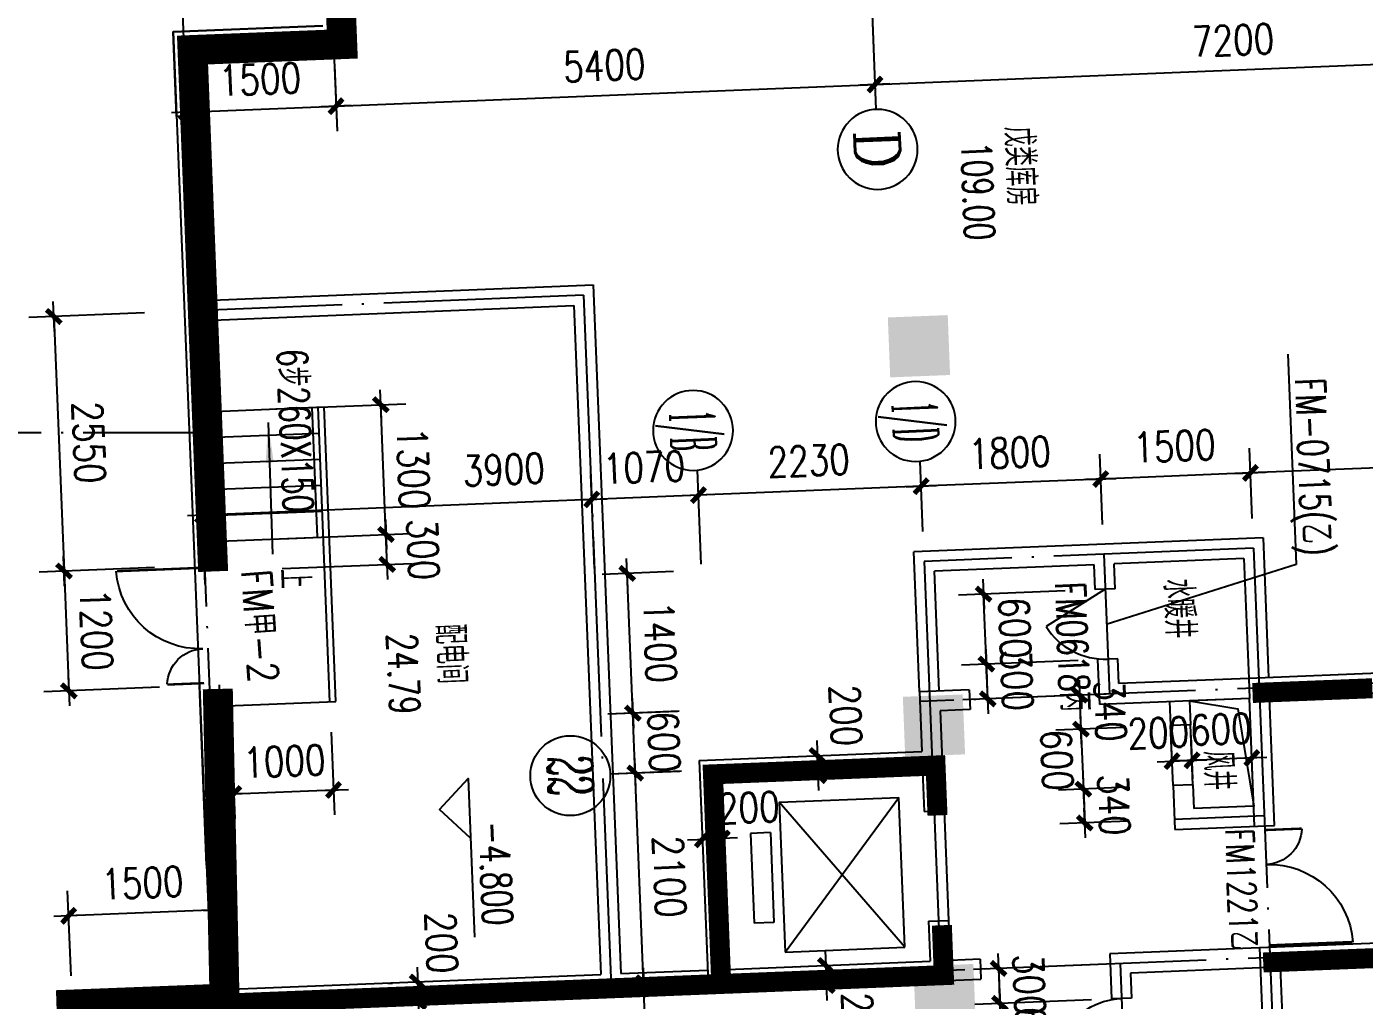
# Model space of a CAD drawing. Extents: x 634182 to 802382, y -1101880 to -864080.
# Drawn here: x 773245 to 786635, y -948148 to -938404 of the extents above; entities that cross this region are included whole.
import ezdxf
from ezdxf.enums import TextEntityAlignment as Align

# ---------------------------------------------------------------- set-up
doc = ezdxf.new("R2010")
doc.units = 0
doc.header["$LTSCALE"] = 1000
doc.header["$MEASUREMENT"] = 0
doc.linetypes.add('DOTE', pattern=[2.42, 2, -0.2, 0.02, -0.2])
doc.layers.get('0').update_dxf_attribs({"linetype": 'CONTINUOUS'})
doc.layers.get('DEFPOINTS').update_dxf_attribs({"linetype": 'CONTINUOUS'})
for name, color, linetype in [('AXIS', 3, 'CONTINUOUS'), ('AXIS_TEXT', 7, 'CONTINUOUS'), ('DOTE', 1, 'DOTE'), ('PUB_DIM', 3, 'CONTINUOUS'), ('PUB_TEXT', 7, 'CONTINUOUS'), ('STAIR', 2, 'CONTINUOUS'), ('WALL', 191, 'CONTINUOUS'), ('WEN', 4, 'CONTINUOUS'), ('WINDOW', 2, 'CONTINUOUS'), ('WINDOW_TEXT', 6, 'CONTINUOUS'), ('剪力墙', 131, 'CONTINUOUS'), ('防火分區线', 2, 'CONTINUOUS')]:
    doc.layers.add(name, color=color, linetype=linetype)
doc.styles.add('_Z', font='romans', dxfattribs={"width": 0.7, "bigfont": 'Z'})
doc.styles.add('COMPLEX', font='COMPLEX')
doc.styles.add('DIM_FONT', font='simplex.shx', dxfattribs={"width": 0.8})
doc.styles.add('HZTXT', font='simplex', dxfattribs={"width": 0.8, "bigfont": 'sfont'})
doc.styles.add('SIMPLEX', font='SIMPLEX.SHX')
doc.styles.add('Z', font='romans', dxfattribs={"width": 0.8, "bigfont": 'z'})
doc.dimstyles.new('DIMN', dxfattribs={"dimtxt": 300, "dimasz": 1, "dimexe": 250, "dimexo": 300, "dimgap": 150, "dimtad": 1, "dimdec": 0, "dimzin": 0, "dimdsep": 46, "dimtxsty": 'DIM_FONT', "dimblk": '_DIMX', "dimblk1": '_DIMX', "dimblk2": '_DIMX', "dimcen": 2.5, "dimclrt": 7, "dimadec": 0, "dimazin": 0, "dimtfac": 1, "dimtdec": 0, "dimtix": 1, "dimtmove": 2, "dimatfit": 3, "dimldrblk": '_DIMX', "dimfxl": 0, "dimtolj": 1, "dimtzin": 0, "dimarcsym": 0})

# ---------------------------------------------------------------- blocks, each defined once
blk = doc.blocks.new('_DBLK')
blk.add_line((-0.5, 0), (0, -0.866))
blk.add_arc((-0.5, 0), 1, 300, 0)
at = {"layer": 'WINDOW_TEXT', "style": 'SIMPLEX', "flags": 9}
blk.add_attdef('A', text='', height=1, dxfattribs=at).set_placement((0, 1.5), align=Align.MIDDLE)
blk = doc.blocks.new('M_A17ORW')
at = {"const_width": 0.02}
for points in [[(-0.481, -0.001), (-0.481, -0.308)], [(0.481, 0.001), (0.481, -0.691)]]:
    blk.add_lwpolyline(points, dxfattribs=at)
for centre, radius, start, end in [((-0.501, -0.003), 0.307, 274.2492, 0.2101), ((0.505, 0.002), 0.699, 180.2762, 268.0603)]:
    blk.add_arc(centre, radius, start, end)
blk = doc.blocks.new('_A2AKO')
at = {"const_width": 0.02}
for points in [[(-0.481, -0.001), (-0.481, -0.308)], [(0.481, 0.001), (0.481, -0.691)]]:
    blk.add_lwpolyline(points, dxfattribs=at)
for centre, radius, start, end in [((-0.501, -0.003), 0.307, 274.2492, 0.2101), ((0.505, 0.002), 0.699, 180.2762, 268.0603)]:
    blk.add_arc(centre, radius, start, end)
blk = doc.blocks.new('_DIMX')
blk.add_line((-150, 0), (150, 0))
at = {"const_width": 50}
blk.add_lwpolyline([(-70, -70), (70, 70)], dxfattribs=at)
blk = doc.blocks.new('*D235')
at = {"color": 0, "linetype": 'ByBlock'}
for p, q in [((784015, -943385), (783987, -942681)), ((785514, -943325), (785486, -942621)), ((785495, -942870), (783998, -942931))]:
    blk.add_line(p, q, dxfattribs=at)
at = {"layer": 'DEFPOINTS', "color": 0, "linetype": 'ByBlock'}
for p in [(783997, -942931), (785526, -943624), (784027, -943684)]:
    blk.add_point(p, dxfattribs=at)
at = {"color": 0, "linetype": 'ByBlock'}
for p, rotation in [((783997, -942931), 182.3), ((785496, -942870), 2.30000000000004)]:
    blk.add_blockref('_DIMX', p, dxfattribs=dict(at, rotation=rotation))
at = {"color": 7, "linetype": 'ByBlock', "insert": (784735, -942601), "char_height": 300, "attachment_point": 5, "rotation": 2.3, "style": 'DIM_FONT'}
blk.add_mtext('\\A1;1500', dxfattribs=at)
blk = doc.blocks.new('*D236')
at = {"color": 0, "linetype": 'ByBlock'}
for p, q in [((778929, -943828), (778891, -942885)), ((775032, -943985), (774994, -943042)), ((778900, -943135), (775005, -943292))]:
    blk.add_line(p, q, dxfattribs=at)
at = {"layer": 'DEFPOINTS', "color": 0, "linetype": 'ByBlock'}
for p in [(775004, -943292), (778941, -944128), (775044, -944284)]:
    blk.add_point(p, dxfattribs=at)
at = {"color": 0, "linetype": 'ByBlock'}
for p, rotation in [((778901, -943135), 2.30000000000004), ((775004, -943292), 182.3)]:
    blk.add_blockref('_DIMX', p, dxfattribs=dict(at, rotation=rotation))
at = {"color": 7, "linetype": 'ByBlock', "insert": (778020, -942836), "char_height": 300, "attachment_point": 5, "rotation": 2.3, "style": 'DIM_FONT'}
blk.add_mtext('\\A1;3900', dxfattribs=at)
blk = doc.blocks.new('*D237')
at = {"color": 0, "linetype": 'ByBlock'}
for p, q in [((779998, -943785), (779960, -942842)), ((778929, -943828), (778891, -942885)), ((779970, -943092), (778901, -943135)), ((779971, -943092), (779972, -943092)), ((778900, -943135), (778899, -943135))]:
    blk.add_line(p, q, dxfattribs=at)
at = {"layer": 'DEFPOINTS', "color": 0, "linetype": 'ByBlock'}
for p in [(778901, -943135), (778941, -944128), (780010, -944085)]:
    blk.add_point(p, dxfattribs=at)
at = {"color": 0, "linetype": 'ByBlock'}
for p, rotation in [((778901, -943135), 2.30000000000001), ((779970, -943092), 182.3)]:
    blk.add_blockref('_DIMX', p, dxfattribs=dict(at, rotation=rotation))
at = {"color": 7, "linetype": 'ByBlock', "insert": (779424, -942814), "char_height": 300, "attachment_point": 5, "rotation": 2.3, "style": 'DIM_FONT'}
blk.add_mtext('\\A1;1070', dxfattribs=at)
blk = doc.blocks.new('*D238')
at = {"color": 0, "linetype": 'ByBlock'}
for p, q in [((779998, -943785), (779960, -942842)), ((782217, -943457), (782189, -942753)), ((782198, -943003), (779971, -943092))]:
    blk.add_line(p, q, dxfattribs=at)
at = {"layer": 'DEFPOINTS', "color": 0, "linetype": 'ByBlock'}
for p in [(779970, -943092), (782229, -943757), (780010, -944085)]:
    blk.add_point(p, dxfattribs=at)
at = {"color": 0, "linetype": 'ByBlock'}
for p, rotation in [((782199, -943003), 2.30000000000004), ((779970, -943092), 182.3)]:
    blk.add_blockref('_DIMX', p, dxfattribs=dict(at, rotation=rotation))
at = {"color": 7, "linetype": 'ByBlock', "insert": (781073, -942748), "char_height": 300, "attachment_point": 5, "rotation": 2.3, "style": 'DIM_FONT'}
blk.add_mtext('\\A1;2230', dxfattribs=at)
blk = doc.blocks.new('*D239')
at = {"color": 0, "linetype": 'ByBlock'}
for p, q in [((784015, -943385), (783987, -942681)), ((782217, -943457), (782189, -942753)), ((783996, -942931), (782200, -943003))]:
    blk.add_line(p, q, dxfattribs=at)
at = {"layer": 'DEFPOINTS', "color": 0, "linetype": 'ByBlock'}
for p in [(782199, -943003), (782229, -943757), (784027, -943684)]:
    blk.add_point(p, dxfattribs=at)
at = {"color": 0, "linetype": 'ByBlock'}
for p, rotation in [((783997, -942931), 2.30000000000004), ((782199, -943003), 182.3)]:
    blk.add_blockref('_DIMX', p, dxfattribs=dict(at, rotation=rotation))
at = {"color": 7, "linetype": 'ByBlock', "insert": (783086, -942667), "char_height": 300, "attachment_point": 5, "rotation": 2.3, "style": 'DIM_FONT'}
blk.add_mtext('\\A1;1800', dxfattribs=at)
blk = doc.blocks.new('*D241')
at = {"color": 0, "linetype": 'ByBlock'}
for p, q in [((789121, -943419), (789083, -942476)), ((785514, -943325), (785486, -942621)), ((789092, -942726), (785497, -942870))]:
    blk.add_line(p, q, dxfattribs=at)
at = {"layer": 'DEFPOINTS', "color": 0, "linetype": 'ByBlock'}
for p in [(785496, -942870), (785526, -943624), (789133, -943718)]:
    blk.add_point(p, dxfattribs=at)
at = {"color": 0, "linetype": 'ByBlock'}
for p, rotation in [((789093, -942726), 2.30000000000004), ((785496, -942870), 182.3)]:
    blk.add_blockref('_DIMX', p, dxfattribs=dict(at, rotation=rotation))
at = {"color": 7, "linetype": 'ByBlock', "insert": (787283, -942498), "char_height": 300, "attachment_point": 5, "rotation": 2.3, "style": 'DIM_FONT'}
blk.add_mtext('\\A1;3600', dxfattribs=at)
blk = doc.blocks.new('*D249')
at = {"color": 0, "linetype": 'ByBlock'}
for p, q in [((779721, -943857), (779007, -943886)), ((779313, -945274), (779257, -943877)), ((779759, -945257), (779063, -945285))]:
    blk.add_line(p, q, dxfattribs=at)
at = {"layer": 'DEFPOINTS', "color": 0, "linetype": 'ByBlock'}
for p in [(779256, -943876), (780020, -943845), (780059, -945245)]:
    blk.add_point(p, dxfattribs=at)
at = {"color": 0, "linetype": 'ByBlock'}
for p, rotation in [((779256, -943876), 92.3000000000001), ((779313, -945275), 272.3000000000001)]:
    blk.add_blockref('_DIMX', p, dxfattribs=dict(at, rotation=rotation))
at = {"color": 7, "linetype": 'ByBlock', "insert": (779584, -944563), "char_height": 300, "attachment_point": 5, "rotation": 272.3, "style": 'DIM_FONT'}
blk.add_mtext('\\A1;1400', dxfattribs=at)
blk = doc.blocks.new('*D250')
at = {"color": 0, "linetype": 'ByBlock'}
for p, q in [((779777, -945256), (779063, -945285)), ((779313, -945274), (779313, -945273)), ((779337, -945874), (779313, -945275)), ((779783, -945857), (779087, -945885)), ((779337, -945875), (779337, -945876))]:
    blk.add_line(p, q, dxfattribs=at)
at = {"layer": 'DEFPOINTS', "color": 0, "linetype": 'ByBlock'}
for p in [(780076, -945244), (779313, -945275), (780083, -945845)]:
    blk.add_point(p, dxfattribs=at)
at = {"color": 0, "linetype": 'ByBlock'}
for p, rotation in [((779313, -945275), 272.3000000000001), ((779337, -945874), 92.3000000000001)]:
    blk.add_blockref('_DIMX', p, dxfattribs=dict(at, rotation=rotation))
at = {"color": 7, "linetype": 'ByBlock', "insert": (779624, -945563), "char_height": 300, "attachment_point": 5, "rotation": 272.3, "style": 'DIM_FONT'}
blk.add_mtext('\\A1;600', dxfattribs=at)
blk = doc.blocks.new('*D251')
at = {"color": 0, "linetype": 'ByBlock'}
for p, q in [((779801, -945856), (779087, -945885)), ((779421, -947972), (779337, -945875)), ((779867, -947955), (779171, -947983))]:
    blk.add_line(p, q, dxfattribs=at)
at = {"layer": 'DEFPOINTS', "color": 0, "linetype": 'ByBlock'}
for p in [(779337, -945874), (780101, -945844), (780167, -947943)]:
    blk.add_point(p, dxfattribs=at)
at = {"color": 0, "linetype": 'ByBlock'}
for p, rotation in [((779337, -945874), 92.3000000000001), ((779421, -947973), 272.3000000000001)]:
    blk.add_blockref('_DIMX', p, dxfattribs=dict(at, rotation=rotation))
at = {"color": 7, "linetype": 'ByBlock', "insert": (779679, -946912), "char_height": 300, "attachment_point": 5, "rotation": 272.3, "style": 'DIM_FONT'}
blk.add_mtext('\\A1;2100', dxfattribs=at)
blk = doc.blocks.new('*D252')
at = {"color": 0, "linetype": 'ByBlock'}
for p, q in [((779885, -947954), (779171, -947983)), ((779477, -949371), (779421, -947974)), ((779923, -949354), (779227, -949382))]:
    blk.add_line(p, q, dxfattribs=at)
at = {"layer": 'DEFPOINTS', "color": 0, "linetype": 'ByBlock'}
for p in [(779421, -947973), (780185, -947942), (780223, -949342)]:
    blk.add_point(p, dxfattribs=at)
at = {"color": 0, "linetype": 'ByBlock'}
for p, rotation in [((779421, -947973), 92.3000000000001), ((779477, -949372), 272.3000000000001)]:
    blk.add_blockref('_DIMX', p, dxfattribs=dict(at, rotation=rotation))
at = {"color": 7, "linetype": 'ByBlock', "insert": (779749, -948660), "char_height": 300, "attachment_point": 5, "rotation": 272.3, "style": 'DIM_FONT'}
blk.add_mtext('\\A1;1400', dxfattribs=at)
blk = doc.blocks.new('_AXISO')
blk.add_circle((0, 0), 0.5)
at = {"layer": 'AXIS_TEXT', "style": 'COMPLEX', "width": 1.041667}
blk.add_attdef('A', text='', height=0.56, dxfattribs=at).set_placement((-0.25, -0.28), (0.25, -0.28), align=Align.FIT)
blk = doc.blocks.new('*D336')
at = {"color": 0, "linetype": 'ByBlock'}
for p, q in [((783770, -944746), (782602, -944793)), ((782852, -944782), (782852, -944781)), ((782866, -945132), (782852, -944783)), ((783784, -945095), (782616, -945142)), ((782866, -945133), (782866, -945134))]:
    blk.add_line(p, q, dxfattribs=at)
at = {"layer": 'DEFPOINTS', "color": 0, "linetype": 'ByBlock'}
for p in [(782852, -944783), (784070, -944734), (784084, -945083)]:
    blk.add_point(p, dxfattribs=at)
at = {"color": 0, "linetype": 'ByBlock'}
for p, rotation in [((782852, -944783), 272.3000000000001), ((782866, -945132), 92.3000000000001)]:
    blk.add_blockref('_DIMX', p, dxfattribs=dict(at, rotation=rotation))
at = {"color": 7, "linetype": 'ByBlock', "insert": (783158, -944945), "char_height": 300, "attachment_point": 5, "rotation": 272.3, "style": 'DIM_FONT'}
blk.add_mtext('\\A1;300', dxfattribs=at)
blk = doc.blocks.new('*D337')
at = {"color": 0, "linetype": 'ByBlock'}
for p, q in [((783642, -944050), (782574, -944093)), ((782823, -944082), (782823, -944081)), ((782852, -944783), (782824, -944083)), ((783770, -944746), (782602, -944793)), ((782852, -944784), (782852, -944785))]:
    blk.add_line(p, q, dxfattribs=at)
at = {"layer": 'DEFPOINTS', "color": 0, "linetype": 'ByBlock'}
for p in [(783942, -944038), (782824, -944083), (784070, -944734)]:
    blk.add_point(p, dxfattribs=at)
at = {"color": 0, "linetype": 'ByBlock'}
for p, rotation in [((782824, -944083), 272.3000000000001), ((782852, -944783), 92.3000000000001)]:
    blk.add_blockref('_DIMX', p, dxfattribs=dict(at, rotation=rotation))
at = {"color": 7, "linetype": 'ByBlock', "insert": (783137, -944421), "char_height": 300, "attachment_point": 5, "rotation": 272.3, "style": 'DIM_FONT'}
blk.add_mtext('\\A1;600', dxfattribs=at)
blk = doc.blocks.new('*D338')
at = {"color": 0, "linetype": 'ByBlock'}
for p, q in [((783892, -947793), (782724, -947840)), ((782974, -947829), (782974, -947828)), ((782974, -947830), (782988, -948180)), ((783906, -948143), (782738, -948190)), ((782988, -948181), (782988, -948182))]:
    blk.add_line(p, q, dxfattribs=at)
at = {"layer": 'DEFPOINTS', "color": 0, "linetype": 'ByBlock'}
for p in [(784192, -947781), (782988, -948180), (784206, -948131)]:
    blk.add_point(p, dxfattribs=at)
at = {"color": 0, "linetype": 'ByBlock'}
for p, rotation in [((782974, -947830), 272.3000000000001), ((782988, -948180), 92.3000000000001)]:
    blk.add_blockref('_DIMX', p, dxfattribs=dict(at, rotation=rotation))
at = {"color": 7, "linetype": 'ByBlock', "insert": (783281, -947993), "char_height": 300, "attachment_point": 5, "rotation": 272.3, "style": 'DIM_FONT'}
blk.add_mtext('\\A1;300', dxfattribs=at)
blk = doc.blocks.new('*D339')
at = {"color": 0, "linetype": 'ByBlock'}
for p, q in [((783906, -948143), (782738, -948190)), ((782988, -948179), (782988, -948178)), ((782988, -948180), (783016, -948879)), ((783834, -948846), (782766, -948889)), ((783016, -948880), (783016, -948881))]:
    blk.add_line(p, q, dxfattribs=at)
at = {"layer": 'DEFPOINTS', "color": 0, "linetype": 'ByBlock'}
for p in [(784206, -948131), (784134, -948834), (783016, -948879)]:
    blk.add_point(p, dxfattribs=at)
at = {"color": 0, "linetype": 'ByBlock'}
for p, rotation in [((782988, -948180), 272.3000000000001), ((783016, -948879), 92.3000000000001)]:
    blk.add_blockref('_DIMX', p, dxfattribs=dict(at, rotation=rotation))
at = {"color": 7, "linetype": 'ByBlock', "insert": (783302, -948517), "char_height": 300, "attachment_point": 5, "rotation": 272.3, "style": 'DIM_FONT'}
blk.add_mtext('\\A1;600', dxfattribs=at)
blk = doc.blocks.new('*D340')
at = {"color": 0, "linetype": 'ByBlock'}
for p, q in [((784223, -945078), (783536, -945105)), ((783786, -945094), (783786, -945093)), ((783786, -945095), (783799, -945435)), ((784236, -945417), (783549, -945445)), ((783799, -945436), (783799, -945437))]:
    blk.add_line(p, q, dxfattribs=at)
at = {"layer": 'DEFPOINTS', "color": 0, "linetype": 'ByBlock'}
for p in [(784523, -945066), (783799, -945435), (784536, -945405)]:
    blk.add_point(p, dxfattribs=at)
at = {"color": 0, "linetype": 'ByBlock'}
for p, rotation in [((783786, -945095), 272.3000000000001), ((783799, -945435), 92.3000000000001)]:
    blk.add_blockref('_DIMX', p, dxfattribs=dict(at, rotation=rotation))
at = {"color": 7, "linetype": 'ByBlock', "insert": (784092, -945253), "char_height": 300, "attachment_point": 5, "rotation": 272.3, "style": 'DIM_FONT'}
blk.add_mtext('\\A1;340', dxfattribs=at)
blk = doc.blocks.new('*D341')
at = {"color": 0, "linetype": 'ByBlock'}
for p, q in [((784236, -945417), (783549, -945445)), ((783799, -945436), (783823, -946034)), ((784260, -946017), (783574, -946045))]:
    blk.add_line(p, q, dxfattribs=at)
at = {"layer": 'DEFPOINTS', "color": 0, "linetype": 'ByBlock'}
for p in [(784536, -945405), (783823, -946035), (784560, -946005)]:
    blk.add_point(p, dxfattribs=at)
at = {"color": 0, "linetype": 'ByBlock'}
for p, rotation in [((783799, -945435), 92.3000000000001), ((783823, -946035), 272.3000000000001)]:
    blk.add_blockref('_DIMX', p, dxfattribs=dict(at, rotation=rotation))
at = {"color": 7, "linetype": 'ByBlock', "insert": (783559, -945744), "char_height": 300, "attachment_point": 5, "rotation": 272.3, "style": 'DIM_FONT'}
blk.add_mtext('\\A1;600', dxfattribs=at)
blk = doc.blocks.new('*D342')
at = {"color": 0, "linetype": 'ByBlock'}
for p, q in [((784260, -946017), (783574, -946045)), ((783823, -946034), (783823, -946033)), ((783823, -946035), (783837, -946374)), ((784274, -946357), (783587, -946384)), ((783837, -946375), (783837, -946376))]:
    blk.add_line(p, q, dxfattribs=at)
at = {"layer": 'DEFPOINTS', "color": 0, "linetype": 'ByBlock'}
for p in [(784560, -946005), (783837, -946374), (784574, -946345)]:
    blk.add_point(p, dxfattribs=at)
at = {"color": 0, "linetype": 'ByBlock'}
for p, rotation in [((783823, -946035), 272.3000000000001), ((783837, -946374), 92.3000000000001)]:
    blk.add_blockref('_DIMX', p, dxfattribs=dict(at, rotation=rotation))
at = {"color": 7, "linetype": 'ByBlock', "insert": (784130, -946192), "char_height": 300, "attachment_point": 5, "rotation": 272.3, "style": 'DIM_FONT'}
blk.add_mtext('\\A1;340', dxfattribs=at)
blk = doc.blocks.new('*D343')
at = {"color": 0, "linetype": 'ByBlock'}
for p, q in [((784918, -945931), (784901, -945497)), ((785518, -945906), (785500, -945473)), ((784910, -945747), (784909, -945747)), ((785510, -945723), (784911, -945747)), ((785511, -945723), (785512, -945723))]:
    blk.add_line(p, q, dxfattribs=at)
at = {"layer": 'DEFPOINTS', "color": 0, "linetype": 'ByBlock'}
for p in [(784911, -945747), (784930, -946230), (785530, -946206)]:
    blk.add_point(p, dxfattribs=at)
at = {"color": 0, "linetype": 'ByBlock'}
for p, rotation in [((784911, -945747), 2.30000000000001), ((785510, -945723), 182.3)]:
    blk.add_blockref('_DIMX', p, dxfattribs=dict(at, rotation=rotation))
at = {"color": 7, "linetype": 'ByBlock', "insert": (785199, -945435), "char_height": 300, "attachment_point": 5, "rotation": 2.3, "style": 'DIM_FONT'}
blk.add_mtext('\\A1;600', dxfattribs=at)
blk = doc.blocks.new('*D344')
at = {"color": 0, "linetype": 'ByBlock'}
for p, q in [((784709, -945699), (784701, -945505)), ((784909, -945691), (784901, -945497)), ((784710, -945755), (784709, -945755)), ((784911, -945747), (784711, -945755)), ((784911, -945747), (784711, -945755)), ((784912, -945747), (784913, -945747))]:
    blk.add_line(p, q, dxfattribs=at)
at = {"layer": 'DEFPOINTS', "color": 0, "linetype": 'ByBlock'}
for p in [(784711, -945755), (784721, -945998), (784921, -945990)]:
    blk.add_point(p, dxfattribs=at)
at = {"color": 0, "linetype": 'ByBlock'}
for p, rotation in [((784711, -945755), 2.30000000000001), ((784911, -945747), 182.3)]:
    blk.add_blockref('_DIMX', p, dxfattribs=dict(at, rotation=rotation))
at = {"color": 7, "linetype": 'ByBlock', "insert": (784574, -945471), "char_height": 300, "attachment_point": 5, "rotation": 2.3, "style": 'DIM_FONT'}
blk.add_mtext('\\A1;200', dxfattribs=at)
blk = doc.blocks.new('*D415')
at = {"color": 0, "linetype": 'ByBlock'}
for p, q in [((780861, -945711), (780910, -945709)), ((781160, -945698), (781160, -945697)), ((781168, -945899), (781160, -945699)), ((781168, -945899), (781160, -945699)), ((780869, -945911), (780919, -945909)), ((781168, -945900), (781168, -945901))]:
    blk.add_line(p, q, dxfattribs=at)
at = {"layer": 'DEFPOINTS', "color": 0, "linetype": 'ByBlock'}
for p in [(781160, -945699), (781160, -945699), (781168, -945899)]:
    blk.add_point(p, dxfattribs=at)
at = {"color": 0, "linetype": 'ByBlock'}
for p, rotation in [((781160, -945699), 272.3000000000001), ((781168, -945899), 92.3000000000001)]:
    blk.add_blockref('_DIMX', p, dxfattribs=dict(at, rotation=rotation))
at = {"color": 7, "linetype": 'ByBlock', "insert": (781444, -945298), "char_height": 300, "attachment_point": 5, "rotation": 272.3, "style": 'DIM_FONT'}
blk.add_mtext('\\A1;200', dxfattribs=at)
blk = doc.blocks.new('*D416')
at = {"color": 0, "linetype": 'ByBlock'}
for p, q in [((781245, -947800), (781245, -947799)), ((780945, -947813), (780995, -947811)), ((781245, -947801), (781253, -948001)), ((781245, -947801), (781253, -948001)), ((780953, -948013), (781003, -948011)), ((781253, -948002), (781253, -948003))]:
    blk.add_line(p, q, dxfattribs=at)
at = {"layer": 'DEFPOINTS', "color": 0, "linetype": 'ByBlock'}
for p in [(781245, -947801), (781253, -948001), (781253, -948001)]:
    blk.add_point(p, dxfattribs=at)
at = {"color": 0, "linetype": 'ByBlock'}
for p, rotation in [((781245, -947801), 272.3000000000001), ((781253, -948001), 92.3000000000001)]:
    blk.add_blockref('_DIMX', p, dxfattribs=dict(at, rotation=rotation))
at = {"color": 7, "linetype": 'ByBlock', "insert": (781568, -948378), "char_height": 300, "attachment_point": 5, "rotation": 272.3, "style": 'DIM_FONT'}
blk.add_mtext('\\A1;200', dxfattribs=at)
blk = doc.blocks.new('*D417')
at = {"color": 0, "linetype": 'ByBlock'}
for p, q in [((779997, -946239), (779999, -946289)), ((780197, -946231), (780199, -946281)), ((780008, -946538), (780007, -946539)), ((780009, -946538), (780209, -946530)), ((780009, -946538), (780209, -946530)), ((780210, -946530), (780211, -946530))]:
    blk.add_line(p, q, dxfattribs=at)
at = {"layer": 'DEFPOINTS', "color": 0, "linetype": 'ByBlock'}
for p in [(780009, -946538), (780209, -946530), (780209, -946530)]:
    blk.add_point(p, dxfattribs=at)
at = {"color": 0, "linetype": 'ByBlock'}
for p, rotation in [((780009, -946538), 2.30000000000004), ((780209, -946530), 182.3)]:
    blk.add_blockref('_DIMX', p, dxfattribs=dict(at, rotation=rotation))
at = {"color": 7, "linetype": 'ByBlock', "insert": (780473, -946220), "char_height": 300, "attachment_point": 5, "rotation": 2.3, "style": 'DIM_FONT'}
blk.add_mtext('\\A1;200', dxfattribs=at)
blk = doc.blocks.new('*D418')
at = {"color": 0, "linetype": 'ByBlock'}
for p, q in [((776858, -947978), (776908, -947976)), ((777158, -947965), (777158, -947964)), ((777158, -947966), (777166, -948165)), ((777158, -947966), (777166, -948165)), ((776866, -948177), (776916, -948175)), ((777166, -948166), (777166, -948167))]:
    blk.add_line(p, q, dxfattribs=at)
at = {"layer": 'DEFPOINTS', "color": 0, "linetype": 'ByBlock'}
for p in [(777158, -947966), (777166, -948165), (777166, -948165)]:
    blk.add_point(p, dxfattribs=at)
at = {"color": 0, "linetype": 'ByBlock'}
for p, rotation in [((777158, -947966), 272.3000000000001), ((777166, -948165), 92.3000000000001)]:
    blk.add_blockref('_DIMX', p, dxfattribs=dict(at, rotation=rotation))
at = {"color": 7, "linetype": 'ByBlock', "insert": (777397, -947573), "char_height": 300, "attachment_point": 5, "rotation": 272.3, "style": 'DIM_FONT'}
blk.add_mtext('\\A1;200', dxfattribs=at)
blk = doc.blocks.new('_ARROW')
blk.add_solid([(0, 0), (-1, 0.1), (-1, -0.1)])
blk = doc.blocks.new('*D1716')
at = {"color": 0, "linetype": 'ByBlock'}
for p, q in [((775789, -943529), (777091, -943476)), ((776841, -943485), (776841, -943484)), ((776853, -943786), (776841, -943486)), ((776853, -943786), (776841, -943486)), ((775801, -943828), (777103, -943776)), ((776853, -943787), (776854, -943788))]:
    blk.add_line(p, q, dxfattribs=at)
at = {"layer": 'DEFPOINTS', "color": 0, "linetype": 'ByBlock'}
for p in [(776841, -943486), (775489, -943541), (775501, -943840)]:
    blk.add_point(p, dxfattribs=at)
at = {"color": 0, "linetype": 'ByBlock'}
for p, rotation in [((776841, -943486), 272.2999999999936), ((776853, -943786), 92.29999999999362)]:
    blk.add_blockref('_DIMX', p, dxfattribs=dict(at, rotation=rotation))
at = {"color": 7, "linetype": 'ByBlock', "insert": (777212, -943636), "char_height": 300, "attachment_point": 5, "rotation": 272.3, "style": 'DIM_FONT'}
blk.add_mtext('\\A1;300', dxfattribs=at)
blk = doc.blocks.new('*D1717')
at = {"color": 0, "linetype": 'ByBlock'}
for p, q in [((775737, -942230), (777039, -942177)), ((776841, -943485), (776789, -942188)), ((775789, -943529), (777091, -943476))]:
    blk.add_line(p, q, dxfattribs=at)
at = {"layer": 'DEFPOINTS', "color": 0, "linetype": 'ByBlock'}
for p in [(775437, -942242), (776789, -942187), (775489, -943541)]:
    blk.add_point(p, dxfattribs=at)
at = {"color": 0, "linetype": 'ByBlock'}
for p, rotation in [((776789, -942187), 92.30000000000138), ((776841, -943486), 272.3000000000014)]:
    blk.add_blockref('_DIMX', p, dxfattribs=dict(at, rotation=rotation))
at = {"color": 7, "linetype": 'ByBlock', "insert": (777115, -942825), "char_height": 300, "attachment_point": 5, "rotation": 272.3, "style": 'DIM_FONT'}
blk.add_mtext('\\A1;1300', dxfattribs=at)
blk = doc.blocks.new('*D1811')
at = {"color": 0, "linetype": 'ByBlock'}
for p, q in [((775187, -947843), (775153, -946993)), ((773688, -947903), (773654, -947053)), ((775162, -947243), (773665, -947303))]:
    blk.add_line(p, q, dxfattribs=at)
at = {"layer": 'DEFPOINTS', "color": 0, "linetype": 'ByBlock'}
for p in [(773664, -947303), (775199, -948142), (773700, -948203)]:
    blk.add_point(p, dxfattribs=at)
at = {"color": 0, "linetype": 'ByBlock'}
for p, rotation in [((773664, -947303), 182.2999999999972), ((775163, -947243), 2.299999999997162)]:
    blk.add_blockref('_DIMX', p, dxfattribs=dict(at, rotation=rotation))
at = {"color": 7, "linetype": 'ByBlock', "insert": (774402, -946973), "char_height": 300, "attachment_point": 5, "rotation": 2.3, "style": 'DIM_FONT'}
blk.add_mtext('\\A1;1500', dxfattribs=at)

msp = doc.modelspace()

# ---------------------------------------------------------------- hatches: boundary and pattern name
at = {"layer": '剪力墙'}
h = msp.add_hatch(color=256, dxfattribs=at)
h.paths.add_polyline_path([(782480.91, -941690.103), (782465.098, -941290.415), (782165.333, -941302.274), (782181.144, -941701.961)])
h.paths.add_polyline_path([(782484.863, -941790.025), (782480.912, -941690.146), (782181.146, -941702.005), (782185.097, -941801.883)])
h.paths.add_polyline_path([(782488.816, -941889.946), (782484.865, -941790.087), (781885.342, -941813.803), (781889.292, -941913.663)])
h.paths.add_polyline_path([(782185.097, -941801.883), (782181.146, -941702.005), (781881.388, -941713.863), (781885.34, -941813.741)])
h.paths.add_polyline_path([(782181.144, -941701.961), (782165.333, -941302.274), (781965.484, -941310.18), (781981.295, -941709.867)])
h.paths.add_polyline_path([(781981.295, -941709.867), (781965.484, -941310.18), (781865.575, -941314.132), (781881.387, -941713.82)])
h = msp.add_hatch(color=256, dxfattribs=at)
h.paths.add_polyline_path([(782631.121, -945487.176), (782615.31, -945087.489), (782315.544, -945099.348), (782331.356, -945499.035)])
h.paths.add_polyline_path([(782635.074, -945587.098), (782631.123, -945487.22), (782331.357, -945499.079), (782335.308, -945598.957)])
h.paths.add_polyline_path([(782639.027, -945687.02), (782635.076, -945587.16), (782035.553, -945610.877), (782039.503, -945710.737)])
h.paths.add_polyline_path([(782335.308, -945598.957), (782331.357, -945499.079), (782031.599, -945510.937), (782035.551, -945610.815)])
h.paths.add_polyline_path([(782331.356, -945499.035), (782315.544, -945099.348), (782115.695, -945107.254), (782131.506, -945506.941)])
h.paths.add_polyline_path([(782131.506, -945506.941), (782115.695, -945107.254), (782015.786, -945111.206), (782031.598, -945510.893)])
h = msp.add_hatch(color=256, dxfattribs=at)
h.paths.add_polyline_path([(782737.849, -948185.066), (782722.037, -947785.379), (782422.272, -947797.237), (782438.083, -948196.925)])
h.paths.add_polyline_path([(782741.802, -948284.988), (782737.85, -948185.11), (782438.085, -948196.968), (782442.036, -948296.847)])
h.paths.add_polyline_path([(782745.754, -948384.91), (782741.804, -948285.05), (782142.281, -948308.767), (782146.231, -948408.627)])
h.paths.add_polyline_path([(782442.036, -948296.847), (782438.085, -948196.968), (782138.327, -948208.827), (782142.278, -948308.705)])
h.paths.add_polyline_path([(782438.083, -948196.925), (782422.272, -947797.237), (782222.422, -947805.143), (782238.234, -948204.831)])
h.paths.add_polyline_path([(782238.234, -948204.831), (782222.422, -947805.143), (782122.514, -947809.096), (782138.325, -948208.783)])

# ---------------------------------------------------------------- linework, layer by layer
msp.add_lwpolyline([(784887.038, -945151.149), (785370.516, -945231.621), (785529.897, -946206.2)])
at = {"layer": 'AXIS'}
for p, q in [((785870.682, -941680.437), (785955.293, -943787.058)), ((785955.293, -943787.058), (784052.486, -944388.463))]:
    msp.add_line(p, q, dxfattribs=at)
at = {"layer": 'DOTE'}
for p, q in [((776312.802, -938489.882), (776168.327, -934892.783)), ((774669.536, -934952.98), (775596.58, -958034.371)), ((776312.802, -938489.882), (774814.01, -938550.08)), ((778819.224, -941091.391), (774922.366, -941247.905)), ((778819.224, -941091.391), (779096.134, -947985.832)), ((669750.402, -942466.093), (774971.294, -942466.093)), ((785526.276, -943624.261), (782228.935, -943756.696)), ((785526.276, -943624.261), (785582.461, -945023.138)), ((782228.935, -943756.696), (782393.475, -947853.397)), ((784027.485, -943684.459), (784083.669, -945083.335)), ((794617.903, -944660.237), (782185.2, -945159.586)), ((785582.461, -945023.138), (785747.001, -949119.835)), ((782409.118, -945751.076), (780080.995, -945844.583)), ((780165.272, -947942.891), (780080.995, -945844.583)), ((785633.829, -946302.106), (784734.555, -946338.225)), ((794726.259, -947358.062), (773700.484, -948202.544)), ((784192.025, -947781.16), (784348.539, -951678.008))]:
    msp.add_line(p, q, dxfattribs=at)
at = {"layer": 'PUB_DIM'}
for points in [[(775661.071, -942366.976), (775703.539, -943682.559)], [(777688.663, -946527.575), (777376.865, -946239.856), (777664.584, -945928.059), (777728.394, -947516.778)]]:
    msp.add_lwpolyline(points, dxfattribs=at)
at = {"layer": 'STAIR'}
for p, q in [((775046.549, -942257.302), (776222.027, -942210.09)), ((776154.295, -943513.859), (776102.124, -942214.906)), ((776280.464, -945160.121), (776162.076, -942212.498)), ((776340.416, -945157.713), (776222.027, -942210.09)), ((775056.983, -942517.093), (776172.51, -942472.288)), ((775067.417, -942776.883), (776182.944, -942732.079)), ((775077.852, -943036.674), (776193.378, -942991.87)), ((775088.286, -943296.464), (776203.813, -943251.66)), ((775098.72, -943556.255), (776274.199, -943509.043)), ((775164.938, -945204.926), (776340.416, -945157.713))]:
    msp.add_line(p, q, dxfattribs=at)
at = {"layer": 'WALL'}
for p, q in [((776416.734, -938585.789), (776376.603, -937586.594)), ((774710.078, -938454.174), (776208.869, -938393.976)), ((774744.19, -939303.489), (774710.078, -938454.174)), ((774917.943, -938645.986), (776416.734, -938585.789)), ((775018.272, -941143.972), (774917.943, -938645.986)), ((774944.029, -939295.463), (774744.19, -939303.489)), ((775018.272, -941143.972), (778915.131, -940987.458)), ((778915.131, -940987.458), (779192.04, -947881.9)), ((775026.299, -941343.811), (778723.318, -941195.324)), ((778723.318, -941195.324), (778992.201, -947889.926)), ((775124.622, -943791.838), (775026.299, -941343.811)), ((785622.182, -943520.328), (782125.002, -943660.79)), ((785622.182, -943520.328), (785678.367, -944919.205)), ((782181.187, -945059.666), (782125.002, -943660.79)), ((785430.37, -943728.194), (784131.417, -943780.365)), ((784141.45, -944030.168), (784131.417, -943780.365)), ((785430.37, -943728.194), (785478.528, -944927.231)), ((783931.578, -943788.391), (782332.867, -943852.602)), ((782381.026, -945051.64), (782332.867, -943852.602)), ((783941.611, -944038.194), (783931.578, -943788.391)), ((784141.45, -944030.168), (783941.611, -944038.194)), ((784169.543, -944729.604), (783969.704, -944737.63)), ((783987.763, -945187.268), (783969.704, -944737.63)), ((784179.575, -944979.403), (784169.543, -944729.604)), ((790574.42, -944722.559), (785478.528, -944927.231)), ((785478.528, -944927.231), (784179.575, -944979.403)), ((785478.528, -944927.231), (785486.555, -945127.07)), ((790582.446, -944922.398), (785686.393, -945119.044)), ((775045.178, -946797.448), (774972.941, -944998.897)), ((775295.182, -948038.414), (775172.78, -944990.871)), ((782680.784, -945039.6), (782181.187, -945059.666)), ((782181.187, -945059.666), (782205.266, -945659.183)), ((782680.784, -945039.6), (782688.81, -945239.439)), ((785737.762, -946398.013), (785686.393, -945119.044)), ((782688.81, -945239.439), (782389.052, -945251.479)), ((782389.052, -945251.479), (782429.184, -946250.673)), ((785486.555, -945127.07), (783987.763, -945187.268)), ((784687.199, -945159.176), (784696.831, -945398.982)), ((785486.555, -945127.07), (784887.038, -945151.149)), ((784887.038, -945151.149), (784896.67, -945390.956)), ((785537.923, -946406.039), (785486.555, -945127.07)), ((784896.67, -945390.956), (784696.831, -945398.982)), ((779977.062, -945748.677), (782205.266, -945659.183)), ((779977.062, -945748.677), (780069.365, -948046.824)), ((780184.927, -945940.489), (782213.292, -945859.022)), ((782213.292, -945859.022), (782229.345, -946258.7)), ((780184.927, -945940.489), (780261.178, -947838.959)), ((784920.749, -945990.473), (784720.91, -945998.499)), ((784720.91, -945998.499), (784738.568, -946438.144)), ((784920.749, -945990.473), (784930.38, -946230.279)), ((782229.345, -946258.7), (782429.184, -946250.673)), ((785529.897, -946206.2), (784930.38, -946230.279)), ((784738.568, -946438.144), (785737.762, -946398.013)), ((775245.017, -946789.422), (775045.178, -946797.448)), ((775245.017, -946789.422), (775045.178, -946797.448)), ((775045.178, -946797.448), (775093.336, -947996.48)), ((782273.49, -947357.813), (782473.329, -947349.787)), ((782273.49, -947357.813), (782289.543, -947757.491)), ((782473.329, -947349.787), (782489.381, -947749.465)), ((790682.775, -947420.384), (785586.884, -947625.056)), ((785586.884, -947625.056), (784088.092, -947685.254)), ((785586.884, -947625.056), (785643.069, -949023.928)), ((790690.802, -947620.223), (785594.91, -947824.895)), ((780261.178, -947838.959), (782289.543, -947757.491)), ((782789.14, -947737.425), (782489.381, -947749.465)), ((782789.14, -947737.425), (782797.166, -947937.264)), ((784088.092, -947685.254), (784106.152, -948134.891)), ((775295.182, -948038.414), (778992.201, -947889.926)), ((779192.04, -947881.9), (780061.339, -947846.985)), ((785594.91, -947824.895), (784295.958, -947877.066)), ((784295.958, -947877.066), (784305.991, -948126.865)), ((785794.749, -947816.869), (785850.934, -949215.741)), ((775093.336, -947996.48), (773544.585, -948058.685)), ((773544.585, -948058.685), (773604.783, -949557.476)), ((775303.208, -948238.253), (782797.166, -947937.264)), ((784305.991, -948126.865), (784106.152, -948134.891))]:
    msp.add_line(p, q, dxfattribs=at)
at = {"layer": 'WINDOW'}
for p, q in [((784720.91, -945998.499), (784696.831, -945398.982)), ((784920.749, -945990.473), (784896.67, -945390.956)), ((780777.573, -946166.888), (781976.722, -946118.725)), ((782036.919, -947617.517), (780777.573, -946166.888)), ((780777.573, -946166.888), (780837.771, -947665.679)), ((780837.771, -947665.679), (781976.722, -946118.725)), ((782036.919, -947617.517), (781976.722, -946118.725)), ((782429.184, -946250.673), (782473.329, -947349.787)), ((780689.693, -946470.659), (780489.855, -946478.686)), ((780489.855, -946478.686), (780525.973, -947377.961)), ((780689.693, -946470.659), (780725.812, -947369.934)), ((780725.812, -947369.934), (780525.973, -947377.961)), ((780837.771, -947665.679), (782036.919, -947617.517))]:
    msp.add_line(p, q, dxfattribs=at)
at = {"layer": '剪力墙'}
for points in [[(774570.296, -930193.883, 300, 300, 0), (774627.617, -931642.718, 300, 300, 0), (776126.446, -931583.461, 300, 300, 0), (776401.158, -938528, 300, 300, 0)], [(775110.76, -943856.013, 300, 300, 0), (774904.313, -938637.254, 300, 300, 0), (776553.018, -938572.032, 300, 300, 0)], [(775255.461, -949541.218, 300, 300, 0), (775157.291, -945032.252, 300, 300, 0)]]:
    msp.add_lwpolyline(points, format="xyseb", dxfattribs=at)
at = {"layer": '剪力墙', "const_width": 200}
for points in [[(786716.058, -945025.343), (785516.988, -945072.734)], [(782362.973, -946298.41), (782343.214, -945798.801), (780114.957, -945886.95), (780197.96, -947985.265), (782426.217, -947897.116), (782406.454, -947397.55)], [(786822.786, -947723.233), (785623.716, -947770.624)], [(780098.046, -947989.261), (775331.768, -948177.814)]]:
    msp.add_lwpolyline(points, dxfattribs=at)
at = {"layer": '防火分區线'}
msp.add_lwpolyline([(776208.881, -938393.976), (774710.078, -938454.174), (775093.336, -947996.48), (773694.463, -948052.665), (773544.585, -948058.685), (773677.02, -951356.026), (775225.771, -951293.822), (775283.962, -952742.654), (776782.754, -952682.456), (776782.754, -954916.093), (755220.449, -954635.614), (754862.048, -949966.093), (748762.048, -949866.093), (748762.048, -954916.093), (735212.048, -954916.093), (735213.209, -902576.757)], dxfattribs=at)
msp.add_lwpolyline([(775099.356, -948146.359, 300, 300, 0), (773700.484, -948202.544, 300, 300, 0), (773754.662, -949551.456, 300, 300, 0)], format="xyseb", dxfattribs=at)

# ---------------------------------------------------------------- block references
at = {"layer": 'AXIS'}
ref = msp.add_blockref('_AXISO', (781763.028, -939632.007), dxfattribs=dict(at, xscale=-800, yscale=800, zscale=800, rotation=92.3))
ref.add_attrib('A', 'D', dxfattribs={"layer": 'AXIS_TEXT', "height": 448, "rotation": 272.3, "style": 'COMPLEX', "width": 1.102941}).set_placement((781531.182, -939441.157), (781547.235, -939840.835), align=Align.FIT)
ref = msp.add_blockref('_AXISO', (779915.567, -942445.007), dxfattribs=dict(at, xscale=-800, yscale=800, zscale=800, rotation=92.3))
ref.add_attrib('A', '1/B', dxfattribs={"layer": 'AXIS_TEXT', "height": 448, "rotation": 272.3, "style": 'COMPLEX', "width": 0.347222}).set_placement((779683.721, -942254.158), (779699.774, -942653.836), align=Align.FIT)
ref = msp.add_blockref('_AXISO', (782143.771, -942355.513), dxfattribs=dict(at, xscale=-800, yscale=800, zscale=800, rotation=92.3))
ref.add_attrib('A', '1/D', dxfattribs={"layer": 'AXIS_TEXT', "height": 448, "rotation": 272.3, "style": 'COMPLEX', "width": 0.347222}).set_placement((781911.925, -942164.664), (781927.978, -942564.342), align=Align.FIT)
ref = msp.add_blockref('_AXISO', (778687.286, -945900.56), dxfattribs=dict(at, xscale=800, yscale=800, zscale=800, rotation=272.3000000000001))
ref.add_attrib('A', '22', dxfattribs={"layer": 'AXIS_TEXT', "height": 448, "rotation": 272.3, "style": 'COMPLEX', "width": 0.551471}).set_placement((778455.44, -945709.711), (778471.493, -946109.389), align=Align.FIT)
at = {"layer": 'PUB_DIM', "xscale": 400, "yscale": 400, "zscale": 400, "rotation": 92.3}
msp.add_blockref('_ARROW', (775661.071, -942366.976), dxfattribs=at)
at = {"layer": 'WINDOW'}
for name, p, xscale, yscale, zscale, rotation in [('_A2AKO', (774998.822, -944397.374), -1200, 1200, 1200, 272.3000000000001), ('_DBLK', (784055.577, -944383.899), -700, -700, 700, 92.3), ('M_A17ORW', (785662.734, -947021.764), 1200, -1200, 1200, 272.3000000000001), ('_DBLK', (784220.117, -948480.596), 700, -700, 700, 92.3)]:
    msp.add_blockref(name, p, dxfattribs=dict(at, xscale=xscale, yscale=yscale, zscale=zscale, rotation=rotation))

# ---------------------------------------------------------------- texts
at = {"style": '_Z', "width": 0.7}
for s, p in [('6步260X150', (775750.917, -941633.677)), ('上', (775773.371, -943832.919)), ('水暖井', (784621.535, -943934.149))]:
    msp.add_text(s, height=300, rotation=272.3, dxfattribs=at).set_placement(p)
msp.add_text('风井', height=300, rotation=272.3, dxfattribs=at).set_placement((785186.053, -946045.947), align=Align.MIDDLE_RIGHT)
at = {"layer": 'PUB_DIM', "style": 'DIM_FONT', "width": 0.7}
msp.add_text('-4.800', height=300, rotation=272.3, dxfattribs=at).set_placement((777941.854, -946878.827), align=Align.MIDDLE)
at = {"layer": 'PUB_TEXT', "style": 'Z', "width": 0.7}
for s, height, p in [('戊类库房', 300, (783026.692, -939407.005)), ('配电间', 300, (777332.182, -944388.122)), ('FM1221乙', 280, (785243.851, -946435.971))]:
    msp.add_text(s, height=height, rotation=272.3, dxfattribs=at).set_placement(p)
for s, p in [('109.00', (782787.447, -940542.905)), ('FM-0715(乙)', (786163.546, -943700.594)), ('FM0618丙', (783742.217, -945257.184)), ('24.79', (777032.26, -945285.542))]:
    msp.add_text(s, height=300, rotation=272.3, dxfattribs=at).set_placement(p, align=Align.MIDDLE_RIGHT)
at = {"layer": 'WEN', "ltscale": 1500, "style": 'HZTXT', "width": 0.8}
msp.add_text('FM甲-2', height=300, rotation=273.9318711, dxfattribs=at).set_placement((775390.843, -943847.498))

# ---------------------------------------------------------------- dimensions: what is measured, and where the dimension line sits
at = {"layer": 'AXIS'}
for base, p1, p2, angle in [((788931.142, -938693.582), (781672.333, -937373.896), (788863.985, -937021.525, -409.083), 2.3), ((781736.942, -938982.53), (776274.136, -937527.185), (781669.786, -937310.474), 2.3), ((776341.293, -939199.242), (774814.01, -938550.08), (776312.802, -938489.882), 2.3), ((773617.664, -943852.363), (774722.527, -941255.931), (774824.863, -943803.877), 272.3), ((773665.822, -945051.396), (774824.863, -943803.877), (774873.021, -945002.91), 272.3)]:
    msp.add_linear_dim(base=base, p1=p1, p2=p2, angle=angle, dimstyle='DIMN', dxfattribs=at).render()
for base, p1, p2, angle, picture, middle in [((785495.996, -942870.355), (789132.962, -943718.462), (785526.276, -943624.261), 2.3, '*D241', (787282.506, -942498.359)), ((783997.205, -942930.552), (785526.276, -943624.261), (784027.485, -943684.459), 2.3, '*D235', (784734.561, -942600.695)), ((779970.451, -943092.283), (782228.935, -943756.696), (780010.317, -944084.865), 2.3, '*D238', (781072.513, -942747.778)), ((782198.655, -943002.789), (784027.485, -943684.459), (782228.935, -943756.696), 2.3, '*D239', (783085.89, -942666.913)), ((778901.313, -943135.224), (780010.317, -944084.865), (778941.179, -944127.807), 2.3, '*D237', (779423.843, -942813.996)), ((779256.498, -943876.081), (780058.684, -945244.995), (780020.262, -943845.405), 272.3, '*D249', (779584.349, -944563.48)), ((783799.241, -945435.033), (784522.521, -945065.709), (784536.166, -945405.435), 272.3, '*D340', (784092.177, -945253.131)), ((779312.683, -945274.958), (780082.763, -945844.512), (780076.446, -945244.282), 272.3, '*D250', (779624.481, -945562.677)), ((784910.971, -945747.02), (785529.897, -946206.2), (784930.38, -946230.279), 2.3, '*D343', (785198.689, -945435.222)), ((779336.762, -945874.475), (780167.04, -947942.82), (780100.525, -945843.799), 272.3, '*D251', (779678.659, -946911.589)), ((783836.965, -946374.276), (784560.245, -946004.952), (784573.89, -946344.678), 272.3, '*D342', (784129.901, -946192.373)), ((779421.039, -947972.783), (780223.225, -949341.692), (780184.802, -947942.107), 272.3, '*D252', (779748.889, -948660.179))]:
    dim = msp.add_linear_dim(base=base, p1=p1, p2=p2, angle=angle, dimstyle='DIMN', dxfattribs=at)
    dim.commit()
    dim.dimension.update_dxf_attribs({"geometry": picture, "text_midpoint": middle})
for base, p1, p2, angle, picture, middle in [((775004.455, -943291.738), (778941.179, -944127.807), (775044.321, -944284.321), 2.3, '*D236', (778020.013, -942836.132)), ((781160.284, -945699.152), (781168.31, -945898.991), (781160.284, -945699.152), 272.3, '*D415', (781444.41, -945297.918)), ((783823.32, -946034.55), (784536.166, -945405.435), (784560.245, -946004.952), 272.3, '*D341', (783559.426, -945743.847)), ((784711.132, -945755.046), (784920.749, -945990.473), (784720.91, -945998.499), 2.3, '*D344', (784573.664, -945470.703)), ((780208.61, -946530.408), (780008.771, -946538.434), (780208.61, -946530.408), 2.3, '*D417', (780472.607, -946219.563)), ((777166.162, -948165.43), (777158.136, -947965.591), (777166.162, -948165.43), 272.3, '*D418', (777396.89, -947572.831)), ((781252.747, -948001.296), (781244.721, -947801.457), (781252.747, -948001.296), 272.3, '*D416', (781568.137, -948378.451))]:
    dim = msp.add_linear_dim(base=base, p1=p1, p2=p2, angle=angle, dimstyle='DIMN', dxfattribs=at)
    dim.commit()
    dim.dimension.update_dxf_attribs({"geometry": picture, "text_midpoint": middle, "dimtype": 128})
for base, p1, p2, text, picture, middle in [((782823.529, -944083.101), (784069.623, -944733.617), (783941.611, -944038.194), '600', '*D337', (783137.334, -944420.78)), ((782851.621, -944782.537), (784083.669, -945083.34), (784069.623, -944733.617), '300', '*D336', (783158.403, -944945.359)), ((782988.07, -948179.798), (784192.025, -947781.16), (784206.071, -948130.878), '300', '*D338', (783280.805, -947992.9)), ((783016.162, -948879.234), (784206.071, -948130.878), (784134.244, -948834.327), '600', '*D339', (783301.874, -948517.477))]:
    dim = msp.add_linear_dim(base=base, p1=p1, p2=p2, angle=272.3, text=text, dimstyle='DIMN', dxfattribs=at)
    dim.commit()
    dim.dimension.update_dxf_attribs({"geometry": picture, "text_midpoint": middle})
at = {"layer": 'PUB_DIM'}
for p1, p2, distance, picture, middle in [((775489.31, -943540.567), (775437.138, -942241.614), -1353.173, '*D1717', (777115.065, -942824.746)), ((775199.275, -948142.346), (773700.483, -948202.544), -900.116, '*D1811', (774401.716, -946973.296))]:
    dim = msp.add_aligned_dim(p1=p1, p2=p2, distance=distance, dimstyle='DIMN', dxfattribs=at)
    dim.commit()
    dim.dimension.update_dxf_attribs({"geometry": picture, "text_midpoint": middle})
dim = msp.add_linear_dim(base=(776841.393, -943486.262), p1=(775501.349, -943840.325), p2=(775489.31, -943540.567), angle=92.3, dimstyle='DIMN', dxfattribs=at)
dim.commit()
dim.dimension.update_dxf_attribs({"geometry": '*D1716', "text_midpoint": (777211.699, -943636.5), "dimtype": 129})
msp.add_linear_dim(base=(776315.945, -946043.517), p1=(775281.476, -945205.383), p2=(776280.671, -945165.251), angle=2.3, location=(775823.998, -945756.213), dimstyle='DIMN', dxfattribs=at).render()

doc.saveas('drawing.dxf')
